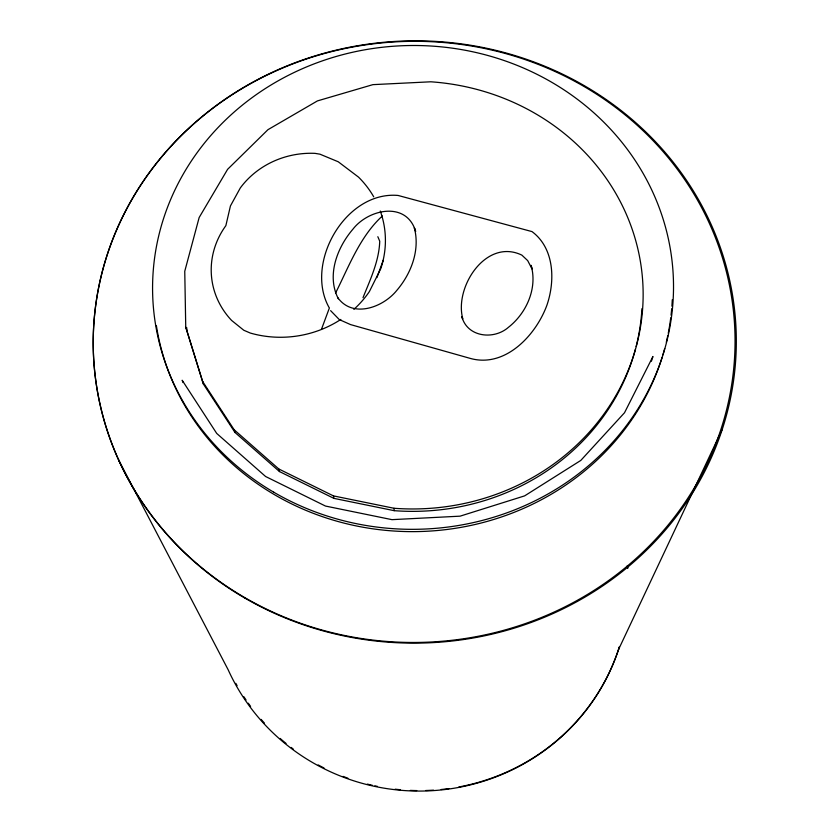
<?xml version="1.0" encoding="UTF-8"?>
<svg xmlns="http://www.w3.org/2000/svg" width="832" height="832" viewBox="0 0 832 832"><rect width="100%" height="100%" fill="white"/><g stroke="black" fill="none" stroke-linecap="round" stroke-linejoin="round"><path stroke-width="1.25" d="M651.404 361.244L652.933 356.502L624.52 412.734L580.788 460.439L524.628 495.872L460.086 516.162L391.976 519.657L325.478 506.054L265.606 476.507L216.715 433.43L182.166 380.255L183.009 382.554M383.261 260.229L376.896 277.628M329.368 308.017L321.537 329.108M363.002 297.69C370.271 279.531 379.08 261.092 379.735 241.207L377.832 236.704M335.514 293.155C348.837 266.583 360.006 236.382 382.366 215.987M618.55 649.511L722.363 429.031M202.478 381.254L234.156 429.759L278.834 469.009L333.445 495.893L394.035 508.269A229.954 213.866 -1.1 0 0 642.408 311.574A229.954 213.866 -1.1 0 0 430.81 81.796L372.882 84.646L317.45 100.901L267.956 129.678L227.604 169.322L199.16 217.516L184.756 271.274L185.744 327.122L202.478 381.254L203.455 384.166L234.998 432.484L279.49 471.567L333.861 498.358L394.191 510.671A228.966 213.065 -1.1 0 0 635.482 349.045M337.73 297.596C352.789 318.687 383.063 307.393 396.698 290.524C411.226 273.572 420.233 250.037 414.315 227.781L415.657 231.41C406.546 200.793 368.441 209.019 352.893 229.226C337.054 247.614 326.373 275.777 338.354 298.782M330.616 310.648L339.321 319.602L350.553 324.594L470.496 358.467C505.222 368.056 535.798 335.39 546.863 305.354C555.298 280.904 554.528 248.342 532.002 231.598L398.102 195.458C345.769 190.746 304.294 262.766 328.952 307.31M118.487 459.732L228.166 669.781A209.113 203.726 -1.1 0 0 431.704 790.712A209.113 203.726 -1.1 0 0 619.33 647.088M462.613 318.895L461.833 316.649C467.303 337.345 493.969 340.174 508.529 327.236C526.614 312.998 537.638 288.09 531.097 265.346L532.012 268.913L527.686 260.603L521.862 255.122C486.002 237.806 454.085 287.217 462.79 318.75M185.744 327.122L203.455 384.166M234.156 429.759L234.998 432.484M278.834 469.009L279.49 471.567M333.445 495.893L333.861 498.358M394.035 508.269L394.191 510.671M186.742 327.652L186.794 330.242M672.266 299.77A259.376 241.02 -1.1 0 1 671.892 306.176M671.684 308.745A259.376 241.02 -1.1 0 1 671.05 315.182M670.748 317.762A259.376 241.02 -1.1 0 1 668.262 333.237M667.742 335.806A259.376 241.02 -1.1 0 1 666.307 342.202M664.695 348.556A259.376 241.02 -1.1 0 1 662.896 354.838M662.137 357.334A259.376 241.02 -1.1 0 1 394.919 531.086A259.376 241.02 -1.1 0 1 156.385 325.666M641.93 308.641A228.966 213.065 -1.1 0 1 636.137 346.549M380.297 211.037A102.752 94.515 -7.9 0 1 380.744 268.757L369.387 291.564A102.752 94.515 -7.9 0 1 353.87 309.379M340.839 319.436A102.752 94.515 -7.9 0 1 250.297 333.05L243.786 330.252L231.629 320.455A84.334 77.927 -7.6 0 1 225.857 225.659L230.433 205.941L240.323 187.928A83.866 77.074 -6.4 0 1 314.995 153.358L319.946 154.18L338.25 161.782L358.498 177.102A102.752 94.515 -7.9 0 1 373.734 196.841M619.341 646.89A208.718 203.341 -1 0 1 458.879 786.968M448.822 788.601A208.718 203.341 -1 0 1 441.189 789.506M433.482 790.15A208.718 203.341 -1 0 1 425.766 790.504M416.759 790.577A208.718 203.341 -1 0 1 410.363 790.39M400.213 789.703A208.718 203.341 -1 0 1 395.148 789.183M377.416 786.386A208.718 203.341 -1 0 1 374.899 785.855M372.382 785.304A208.718 203.341 -1 0 1 367.39 784.108M347.89 778.19A208.718 203.341 -1 0 1 343.044 776.391M323.981 767.957A208.718 203.341 -1 0 1 318.198 764.93M293.186 748.977A208.718 203.341 -1 0 1 291.138 747.438M286.073 743.444A208.718 203.341 -1 0 1 280.155 738.452M264.503 723.185A208.718 203.341 -1 0 1 261.092 719.389M250.588 706.368A208.718 203.341 -1 0 1 248.29 703.206M246.054 699.993A208.718 203.341 -1 0 1 243.88 696.738M237.089 685.62A208.718 203.341 -1 0 1 235.83 683.353M244.993 597.73A320.923 300.57 -1.1 0 0 734.895 350.563A320.923 300.57 -1.1 0 0 262.517 77.334A320.923 300.57 -1.1 0 0 244.993 597.73M273.718 492.18A260.489 241.914 -1.1 0 0 673.306 296.556A260.489 241.914 -1.1 0 0 292.115 73.466A260.489 241.914 -1.1 0 0 273.718 492.18M245.336 598.354A321.568 301.163 -1.1 0 0 736.164 350.657A321.568 301.163 -1.1 0 0 262.787 76.929A321.568 301.163 -1.1 0 0 245.336 598.354M627.671 568.162A208.718 203.341 -1 0 0 627.411 565.573A209.113 203.726 -1.1 0 1 627.682 568.214"/></g></svg>
